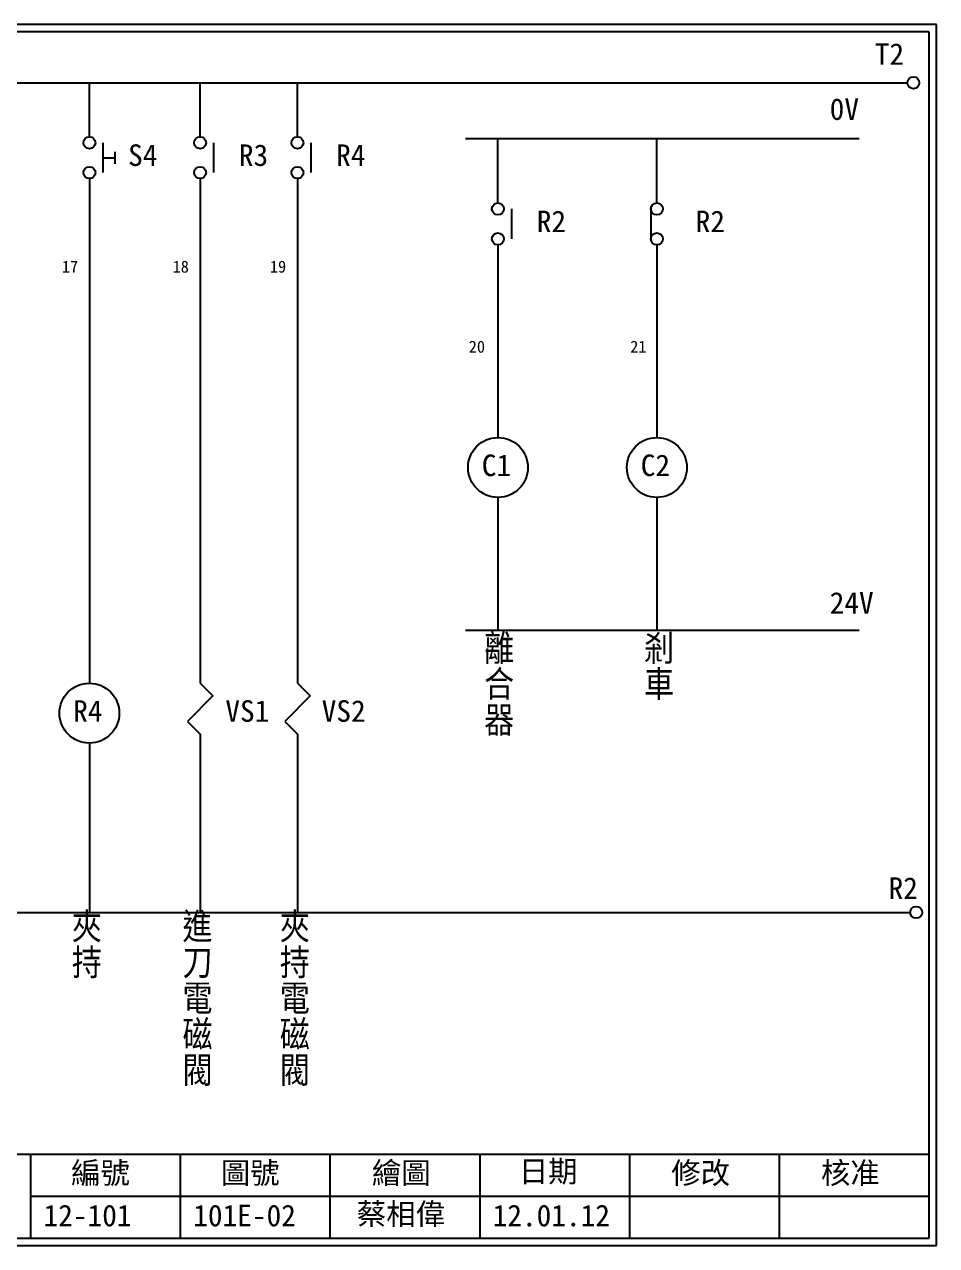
# Model space of a CAD drawing. Extents: x 325 to 612, y 3 to 207.
# Drawn here: x 460 to 612.3, y 3 to 207 of the extents above; entities that cross this region are included whole.
import ezdxf

# ---------------------------------------------------------------- set-up
doc = ezdxf.new("R2010")
doc.units = 0
doc.layers.get('0').update_dxf_attribs({"linetype": 'CONTINUOUS'})
doc.layers.add('圖框層', color=7, linetype='CONTINUOUS')
doc.layers.add('標尺寸層', color=3, linetype='CONTINUOUS')
doc.styles.add('CNS', font='romanc.shx', dxfattribs={"bigfont": 'chineset.shx'})
doc.styles.add('STSL', font='KAIU.TTF')

msp = doc.modelspace()

# ---------------------------------------------------------------- linework, layer by layer
for centre in [(608.44, 197.22), (608.92, 58.66)]:
    msp.add_circle(centre, 1)
at = {"layer": '圖框層', "color": 7}
for p, q in [((612.32, 206.97), (325.32, 206.97)), ((612.32, 3), (612.32, 206.97)), ((611.07, 205.72), (326.57, 205.72)), ((611.07, 4.25), (611.07, 205.72)), ((326.57, 18.25), (611.07, 18.25)), ((461.07, 4.25), (461.07, 18.25)), ((486.07, 4.25), (486.07, 18.25)), ((511.07, 4.25), (511.07, 18.25)), ((536.07, 4.25), (536.07, 18.25)), ((561.07, 4.25), (561.07, 18.25)), ((586.07, 4.25), (586.07, 18.25)), ((461.07, 11.25), (611.07, 11.25)), ((326.57, 4.25), (611.07, 4.25)), ((325.32, 3), (612.32, 3))]:
    msp.add_line(p, q, dxfattribs=at)
at = {"layer": '標尺寸層', "color": 7}
for p, q in [((329.84, 197.22), (607.44, 197.22)), ((330.05, 58.66), (607.92, 58.66))]:
    msp.add_line(p, q, dxfattribs=at)
at = {"layer": '標尺寸層', "color": 0}
for p, q in [((470.83, 188.21), (470.83, 197.22)), ((489.32, 188.21), (489.32, 197.22)), ((505.57, 188.21), (505.57, 197.22)), ((533.64, 187.92), (599.38, 187.92)), ((539.07, 177.15), (539.07, 187.92)), ((565.61, 177.15), (565.61, 187.92)), ((473.07, 187.21), (473.07, 182.21)), ((475.07, 185.71), (475.07, 183.71)), ((491.56, 187.21), (491.56, 182.21)), ((507.81, 187.21), (507.81, 182.21)), ((473.07, 184.71), (475.07, 184.71)), ((470.83, 181.21), (470.83, 96.93)), ((489.32, 181.21), (489.32, 96.93)), ((505.57, 181.21), (505.57, 96.93)), ((541.31, 176.15), (541.31, 171.15)), ((564.61, 176.15), (564.61, 171.15)), ((539.07, 170.15), (539.07, 137.97)), ((565.61, 170.15), (565.61, 137.97)), ((539.07, 127.97), (539.07, 105.79)), ((565.61, 127.97), (565.61, 105.79)), ((533.64, 105.79), (599.38, 105.79)), ((489.32, 96.93), (491.44, 94.8)), ((505.57, 96.93), (507.69, 94.8)), ((491.44, 94.8), (487.2, 90.56)), ((507.69, 94.8), (503.45, 90.56)), ((487.2, 90.56), (489.32, 88.44)), ((503.45, 90.56), (505.57, 88.44)), ((489.32, 88.44), (489.32, 58.66)), ((505.57, 88.44), (505.57, 58.66)), ((470.83, 86.93), (470.83, 58.66))]:
    msp.add_line(p, q, dxfattribs=at)
for centre, radius in [((470.83, 187.21), 1), ((489.32, 187.21), 1), ((505.57, 187.21), 1), ((470.83, 182.21), 1), ((489.32, 182.21), 1), ((505.57, 182.21), 1), ((539.07, 176.15), 1), ((565.61, 176.15), 1), ((539.07, 171.15), 1), ((565.61, 171.15), 1), ((539.07, 132.97), 5), ((565.61, 132.97), 5), ((470.83, 91.93), 5)]:
    msp.add_circle(centre, radius, dxfattribs=at)

# ---------------------------------------------------------------- texts
at = {"layer": '圖框層', "color": 4, "style": 'STSL'}
for s, height, p in [('T2', 3.6, (602, 200.22)), ('0V', 3.6, (594.47, 191.02)), ('S4', 3.6, (477.3, 183.33)), ('R3', 3.6, (495.79, 183.33)), ('R4', 3.6, (512.04, 183.33)), ('R2', 3.6, (545.54, 172.27)), ('R2', 3.6, (572.08, 172.27)), ('17', 2, (466.24, 165.51)), ('18', 2, (484.73, 165.51)), ('19', 2, (500.98, 165.51)), ('20', 2, (534.19, 152.14)), ('21', 2, (561.15, 152.14)), ('C1', 3.6, (536.36, 131.53)), ('C2', 3.6, (562.91, 131.53)), ('24V', 3.6, (594.47, 108.55)), ('R4', 3.6, (468.12, 90.49)), ('VS1', 3.6, (493.54, 90.49)), ('VS2', 3.6, (509.63, 90.49)), ('R2', 3.6, (604.3, 60.91)), ('編號', 3.6, (467.78, 13.34)), ('圖號', 3.6, (492.78, 13.34)), ('繪圖', 3.6, (518.01, 13.34)), ('日期', 3.6, (542.54, 13.59)), ('修改', 3.6, (568.01, 13.34)), ('核准', 3.6, (593.01, 13.34)), ('蔡相偉', 3.6, (515.5, 6.47)), ('12-101', 3.6, (463.18, 6.22)), ('101E-02', 3.6, (488.18, 6.22)), ('12.01.12', 3.6, (538.18, 6.22))]:
    msp.add_text(s, height=height, dxfattribs=at).set_placement(p)
at = {"layer": '標尺寸層', "color": 0, "char_height": 5, "width": 6, "attachment_point": 1, "line_spacing_factor": 0.72, "style": 'CNS'}
for s, insert in [('離合器', (536.76, 105.15)), ('剎車', (563.47, 105.15)), ('夾持', (467.9, 58.66)), ('進刀電磁閥', (486.39, 58.66)), ('夾持電磁閥', (502.64, 58.66))]:
    msp.add_mtext(s, dxfattribs=dict(at, insert=insert))

doc.saveas('drawing.dxf')
